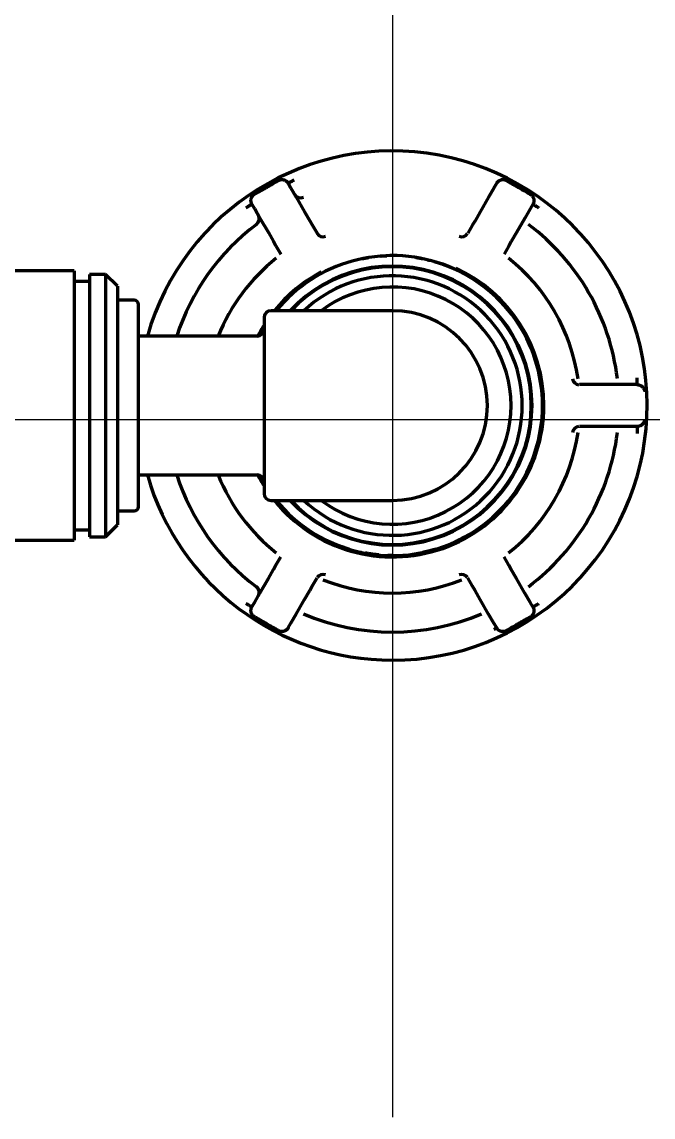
# Model space of a CAD drawing. Header units: inches. Extents: x -2898 to 7248, y 606 to 5598.
# Drawn here: x 2893.4 to 2938.6, y 2282.8 to 2361.3 of the extents above; entities that cross this region are included whole.
import ezdxf

# ---------------------------------------------------------------- set-up
doc = ezdxf.new("R2010")
doc.units = ezdxf.units.IN

# ---------------------------------------------------------------- blocks, each defined once
blk = doc.blocks.new('A$C773D0E90')
at = {"color": 4}
for p, q in [((0, 50), (0, -50)), ((-50, 0), (50, 0))]:
    blk.add_line(p, q, dxfattribs=at)

msp = doc.modelspace()

# ---------------------------------------------------------------- linework, layer by layer
at = {"linetype": 'Continuous', "lineweight": 70}
for p, q in [((2912.479, 2349.779), (2912.678, 2349.433)), ((2927.216, 2349.433), (2927.416, 2349.779)), ((2912.678, 2349.433), (2913.053, 2348.784)), ((2913.053, 2348.784), (2913.655, 2347.741)), ((2926.841, 2348.784), (2926.239, 2347.741)), ((2927.216, 2349.433), (2926.841, 2348.784)), ((2910.08, 2347.933), (2909.881, 2348.279)), ((2930.014, 2348.279), (2929.814, 2347.933)), ((2910.08, 2347.933), (2910.455, 2347.284)), ((2910.455, 2347.284), (2911.057, 2346.241)), ((2913.655, 2347.741), (2914.03, 2347.092)), ((2926.239, 2347.741), (2925.864, 2347.092)), ((2929.439, 2347.284), (2928.837, 2346.241)), ((2929.814, 2347.933), (2929.439, 2347.284)), ((2914.03, 2347.092), (2914.202, 2346.794)), ((2914.202, 2346.794), (2914.548, 2346.195)), ((2925.692, 2346.794), (2925.346, 2346.195)), ((2925.864, 2347.092), (2925.692, 2346.794)), ((2911.057, 2346.241), (2911.432, 2345.592)), ((2911.432, 2345.592), (2911.604, 2345.294)), ((2928.462, 2345.592), (2928.29, 2345.294)), ((2928.837, 2346.241), (2928.462, 2345.592)), ((2911.604, 2345.294), (2911.95, 2344.695)), ((2928.29, 2345.294), (2927.944, 2344.695)), ((2922.281, 2344.337), (2922.281, 2344.337)), ((2923.418, 2344.017), (2923.418, 2344.018)), ((2897.147, 2343.493), (2886.747, 2343.493)), ((2897.147, 2343.493), (2897.147, 2324.193)), ((2898.247, 2343.243), (2898.247, 2324.443)), ((2899.397, 2343.243), (2898.247, 2343.243)), ((2899.397, 2343.243), (2899.397, 2324.443)), ((2900.247, 2342.393), (2899.397, 2343.243)), ((2915.307, 2343.544), (2915.307, 2343.54)), ((2898.247, 2342.743), (2897.147, 2342.743)), ((2914.455, 2343.092), (2914.455, 2343.085)), ((2925.439, 2343.085), (2925.439, 2343.085)), ((2900.247, 2342.393), (2900.247, 2325.293)), ((2901.447, 2341.393), (2900.247, 2341.393)), ((2901.747, 2326.593), (2901.747, 2341.093)), ((2910.747, 2340.143), (2910.747, 2327.543)), ((2919.947, 2340.643), (2911.247, 2340.643)), ((2910.247, 2338.818), (2901.747, 2338.818)), ((2934.035, 2335.343), (2933.344, 2335.343)), ((2934.38, 2335.343), (2934.035, 2335.343)), ((2935.129, 2335.343), (2934.38, 2335.343)), ((2936.333, 2335.343), (2935.129, 2335.343)), ((2937.082, 2335.343), (2936.333, 2335.343)), ((2937.482, 2335.343), (2937.082, 2335.343)), ((2934.035, 2332.343), (2933.344, 2332.343)), ((2934.38, 2332.343), (2934.035, 2332.343)), ((2935.129, 2332.343), (2934.38, 2332.343)), ((2936.333, 2332.343), (2935.129, 2332.343)), ((2937.082, 2332.343), (2936.333, 2332.343)), ((2937.482, 2332.343), (2937.082, 2332.343)), ((2901.747, 2328.868), (2910.247, 2328.868)), ((2911.247, 2327.043), (2919.95, 2327.043)), ((2900.247, 2326.293), (2901.447, 2326.293)), ((2899.397, 2324.443), (2900.247, 2325.293)), ((2897.147, 2324.943), (2898.247, 2324.943)), ((2898.247, 2324.443), (2899.397, 2324.443)), ((2925.199, 2324.461), (2925.199, 2324.463)), ((2925.383, 2324.569), (2925.376, 2324.565)), ((2925.383, 2324.568), (2925.383, 2324.569)), ((2886.747, 2324.193), (2897.147, 2324.193)), ((2916.401, 2323.695), (2916.401, 2323.694)), ((2911.604, 2322.393), (2911.95, 2322.992)), ((2917.274, 2323.328), (2917.274, 2323.431)), ((2917.293, 2323.323), (2917.291, 2323.323)), ((2917.293, 2323.323), (2917.293, 2323.426)), ((2917.735, 2323.323), (2917.293, 2323.323)), ((2917.503, 2323.323), (2917.503, 2323.298)), ((2918.097, 2323.254), (2918.097, 2323.253)), ((2922.603, 2323.323), (2922.159, 2323.323)), ((2922.647, 2323.334), (2922.647, 2323.438)), ((2923.05, 2323.544), (2923.05, 2323.551)), ((2928.29, 2322.393), (2927.944, 2322.992)), ((2911.057, 2321.446), (2911.432, 2322.094)), ((2911.432, 2322.094), (2911.604, 2322.393)), ((2928.462, 2322.094), (2928.29, 2322.393)), ((2928.837, 2321.446), (2928.462, 2322.094)), ((2910.455, 2320.402), (2911.057, 2321.446)), ((2914.202, 2320.893), (2914.548, 2321.492)), ((2925.692, 2320.893), (2925.346, 2321.492)), ((2929.439, 2320.402), (2928.837, 2321.446)), ((2913.655, 2319.946), (2914.03, 2320.594)), ((2914.03, 2320.594), (2914.202, 2320.893)), ((2925.864, 2320.594), (2925.692, 2320.893)), ((2926.239, 2319.946), (2925.864, 2320.594)), ((2909.881, 2319.408), (2910.08, 2319.754)), ((2910.08, 2319.754), (2910.455, 2320.402)), ((2913.053, 2318.902), (2913.655, 2319.946)), ((2926.841, 2318.902), (2926.239, 2319.946)), ((2929.814, 2319.754), (2929.439, 2320.402)), ((2930.014, 2319.408), (2929.814, 2319.754)), ((2912.678, 2318.254), (2913.053, 2318.902)), ((2927.216, 2318.254), (2926.841, 2318.902)), ((2912.479, 2317.908), (2912.678, 2318.254)), ((2927.416, 2317.908), (2927.216, 2318.254))]:
    msp.add_line(p, q, dxfattribs=at)
for centre, radius, start, end in [((2919.947, 2333.843), 18.25, 270, 164.17687), ((2919.947, 2333.843), 16.231, 126.86544, 162.1507), ((2919.947, 2333.843), 16.231, 6.86544, 53.13456), ((2919.947, 2333.843), 13.439, 128.24965, 158.27193), ((2919.947, 2333.843), 10.75, 0, 140.76562), ((2919.947, 2343.863), 0.75, 76.25527, 103.74473), ((2919.947, 2333.843), 13.439, 8.24965, 51.75035), ((2919.947, 2333.843), 10.85, 118.01812, 141.19313), ((2919.947, 2333.843), 10, 222.84563, 137.15437), ((2919.947, 2333.843), 9.95, 0, 136.89), ((2919.947, 2333.843), 10.85, 0, 65.26125), ((2919.947, 2333.843), 9.3, 226.99125, 133.00875), ((2919.947, 2333.843), 8.5, 0, 126.87188), ((2901.447, 2341.093), 0.3, 0, 90), ((2912.841, 2340.95), 0.75, 113.2059, 156.7941), ((2927.053, 2340.95), 0.75, 23.2059, 66.7941), ((2911.247, 2340.143), 0.5, 90, 180), ((2919.947, 2333.843), 6.8, 270.00003, 90), ((2910.247, 2339.318), 0.5, 270, 0), ((2919.947, 2333.843), 10.85, 147.98812, 152.69063), ((2919.947, 2333.843), 10.75, 148.85438, 152.20687), ((2919.947, 2333.843), 10.85, 218.80687, 0), ((2919.947, 2333.843), 10.75, 219.23438, 0), ((2919.947, 2333.843), 9.95, 223.11, 0), ((2919.947, 2333.843), 8.5, 233.12813, 0), ((2929.967, 2333.843), 0.75, 346.25527, 13.74473), ((2919.947, 2333.843), 13.439, 308.24965, 351.75035), ((2919.947, 2333.843), 16.231, 306.86544, 353.13456), ((2919.947, 2333.843), 18.25, 195.8175, 270), ((2919.947, 2333.843), 16.231, 197.8493, 233.13456), ((2919.947, 2333.843), 13.439, 201.72807, 231.75035), ((2910.247, 2328.368), 0.5, 0, 90), ((2919.947, 2333.843), 10.85, 207.30937, 212.01188), ((2919.947, 2333.843), 10.75, 207.79313, 211.14562), ((2911.247, 2327.543), 0.5, 180, 270), ((2901.447, 2326.593), 0.3, 270, 0), ((2912.841, 2326.737), 0.75, 203.2059, 246.7941), ((2927.053, 2326.737), 0.75, 293.2059, 336.7941), ((2919.947, 2323.823), 0.75, 256.25527, 283.74473), ((2919.947, 2333.843), 13.439, 248.24965, 291.75035), ((2919.947, 2333.843), 16.231, 246.86544, 293.13456)]:
    msp.add_arc(centre, radius, start, end, dxfattribs=at)
for centre, major_axis, ratio, start_param, end_param in [((2913.374, 2349.229), (0.433, 0.25), 0.999382, 3.141593, 4.592638), ((2909.909, 2347.229), (-0.433, -0.25), 0.999382, 1.690548, 3.141593), ((2914.978, 2346.439), (-0.34, 0.366), 0.995433, 1.401244, 2.767324), ((2924.917, 2346.439), (-0.34, -0.366), 0.995433, 0.374268, 1.740349), ((2933.34, 2335.837), (-0.487, 0.112), 0.995433, 0.374268, 1.740349), ((2933.34, 2331.849), (0.487, 0.112), 0.995433, 1.401244, 2.767324), ((2914.978, 2321.248), (0.34, 0.366), 0.995433, 0.374268, 1.740349), ((2924.917, 2321.248), (0.34, -0.366), 0.995433, 1.401244, 2.767324), ((2909.909, 2320.458), (-0.433, 0.25), 0.999382, 3.141593, 4.592638)]:
    msp.add_ellipse(centre, major_axis=major_axis, ratio=ratio, start_param=start_param, end_param=end_param, dxfattribs=at)
for points, knots in [([(2910.052, 2348.983), (2910.124, 2349.024), (2910.196, 2349.065), (2910.341, 2349.148), (2910.413, 2349.19), (2910.558, 2349.273), (2910.63, 2349.314), (2910.774, 2349.397), (2910.919, 2349.481), (2911.063, 2349.564), (2911.207, 2349.648), (2911.279, 2349.689), (2911.424, 2349.773), (2911.496, 2349.815), (2911.64, 2349.899), (2911.712, 2349.941), (2911.784, 2349.983)], [0, 0, 0, 0, 0.125, 0.125, 0.25, 0.25, 0.375, 0.375, 0.5, 0.625, 0.625, 0.75, 0.75, 0.875, 0.875, 1, 1, 1, 1]), ([(2911.747, 2349.996), (2911.675, 2349.957), (2911.604, 2349.918), (2911.462, 2349.839), (2911.391, 2349.8), (2911.179, 2349.681), (2911.038, 2349.6), (2910.756, 2349.437), (2910.616, 2349.355), (2910.406, 2349.231), (2910.336, 2349.189), (2910.197, 2349.106), (2910.128, 2349.064), (2910.058, 2349.021)], [0, 0, 0, 0, 0.125, 0.125, 0.25, 0.25, 0.5, 0.5, 0.75, 0.75, 0.875, 0.875, 1, 1, 1, 1]), ([(2911.784, 2349.983), (2911.788, 2349.986), (2911.793, 2349.988), (2911.803, 2349.994), (2911.808, 2349.996), (2911.824, 2350.004), (2911.834, 2350.008), (2911.853, 2350.016), (2911.863, 2350.019), (2911.88, 2350.025), (2911.889, 2350.027), (2911.913, 2350.033), (2911.928, 2350.036), (2911.957, 2350.04), (2911.971, 2350.042), (2912.012, 2350.044), (2912.039, 2350.044), (2912.079, 2350.04), (2912.093, 2350.038), (2912.12, 2350.034), (2912.133, 2350.031), (2912.174, 2350.02), (2912.201, 2350.011), (2912.243, 2349.993), (2912.257, 2349.986), (2912.285, 2349.971), (2912.3, 2349.963), (2912.328, 2349.944), (2912.342, 2349.933), (2912.371, 2349.91), (2912.385, 2349.897), (2912.414, 2349.868), (2912.428, 2349.853), (2912.448, 2349.827), (2912.454, 2349.817), (2912.467, 2349.799), (2912.473, 2349.789), (2912.479, 2349.779)], [0, 0, 0, 0, 0.015625, 0.015625, 0.03125, 0.03125, 0.0625, 0.0625, 0.09375, 0.09375, 0.125, 0.125, 0.1875, 0.1875, 0.25, 0.25, 0.375, 0.375, 0.4375, 0.4375, 0.5, 0.5, 0.625, 0.625, 0.6875, 0.6875, 0.75, 0.75, 0.8125, 0.8125, 0.875, 0.875, 0.9375, 0.9375, 0.96875, 0.96875, 1, 1, 1, 1]), ([(2912.479, 2349.779), (2912.479, 2349.779), (2912.482, 2349.78), (2912.493, 2349.787), (2912.501, 2349.791), (2912.523, 2349.804), (2912.536, 2349.811), (2912.568, 2349.829), (2912.586, 2349.84), (2912.626, 2349.862), (2912.648, 2349.875), (2912.695, 2349.902), (2912.721, 2349.917), (2912.773, 2349.947), (2912.8, 2349.962), (2912.856, 2349.994), (2912.884, 2350.011), (2912.912, 2350.027)], [0, 0, 0, 0, 0.120134, 0.120134, 0.245829, 0.245829, 0.371524, 0.371524, 0.497219, 0.497219, 0.622914, 0.622914, 0.74861, 0.74861, 0.874305, 0.874305, 1, 1, 1, 1]), ([(2927.415, 2349.777), (2927.42, 2349.787), (2927.426, 2349.797), (2927.439, 2349.816), (2927.445, 2349.825), (2927.466, 2349.851), (2927.479, 2349.867), (2927.507, 2349.896), (2927.522, 2349.909), (2927.544, 2349.927), (2927.551, 2349.932), (2927.565, 2349.943), (2927.572, 2349.948), (2927.608, 2349.972), (2927.636, 2349.987), (2927.678, 2350.005), (2927.692, 2350.01), (2927.72, 2350.02), (2927.733, 2350.024), (2927.774, 2350.034), (2927.801, 2350.039), (2927.841, 2350.043), (2927.854, 2350.043), (2927.882, 2350.044), (2927.895, 2350.044), (2927.923, 2350.042), (2927.937, 2350.04), (2927.966, 2350.036), (2927.981, 2350.033), (2928.005, 2350.027), (2928.014, 2350.025), (2928.027, 2350.021), (2928.031, 2350.019), (2928.04, 2350.016), (2928.045, 2350.014), (2928.055, 2350.01), (2928.06, 2350.008), (2928.07, 2350.004), (2928.075, 2350.002), (2928.086, 2349.997), (2928.091, 2349.994), (2928.101, 2349.988), (2928.106, 2349.986), (2928.111, 2349.983)], [0, 0, 0, 0, 0.03125, 0.03125, 0.0625, 0.0625, 0.125, 0.125, 0.1875, 0.1875, 0.21875, 0.21875, 0.25, 0.25, 0.375, 0.375, 0.4375, 0.4375, 0.5, 0.5, 0.625, 0.625, 0.6875, 0.6875, 0.75, 0.75, 0.8125, 0.8125, 0.875, 0.875, 0.90625, 0.90625, 0.921875, 0.921875, 0.9375, 0.9375, 0.953125, 0.953125, 0.96875, 0.96875, 0.984375, 0.984375, 1, 1, 1, 1]), ([(2928.111, 2349.983), (2928.182, 2349.941), (2928.254, 2349.899), (2928.398, 2349.815), (2928.47, 2349.773), (2928.615, 2349.689), (2928.687, 2349.648), (2928.831, 2349.564), (2928.975, 2349.481), (2929.12, 2349.397), (2929.264, 2349.314), (2929.336, 2349.273), (2929.481, 2349.19), (2929.553, 2349.148), (2929.698, 2349.065), (2929.77, 2349.024), (2929.843, 2348.983)], [0, 0, 0, 0, 0.125, 0.125, 0.25, 0.25, 0.375, 0.375, 0.5, 0.625, 0.625, 0.75, 0.75, 0.875, 0.875, 1, 1, 1, 1]), ([(2929.836, 2349.021), (2929.766, 2349.064), (2929.697, 2349.106), (2929.558, 2349.189), (2929.488, 2349.231), (2929.279, 2349.355), (2929.138, 2349.437), (2928.856, 2349.6), (2928.715, 2349.681), (2928.503, 2349.8), (2928.432, 2349.839), (2928.29, 2349.918), (2928.219, 2349.957), (2928.147, 2349.996)], [0, 0, 0, 0, 0.125, 0.125, 0.25, 0.25, 0.5, 0.5, 0.75, 0.75, 0.875, 0.875, 1, 1, 1, 1]), ([(2909.88, 2348.279), (2909.875, 2348.289), (2909.869, 2348.299), (2909.859, 2348.319), (2909.855, 2348.329), (2909.842, 2348.36), (2909.836, 2348.38), (2909.828, 2348.409), (2909.825, 2348.418), (2909.821, 2348.437), (2909.819, 2348.446), (2909.816, 2348.465), (2909.815, 2348.474), (2909.813, 2348.492), (2909.813, 2348.5), (2909.81, 2348.543), (2909.811, 2348.575), (2909.816, 2348.62), (2909.819, 2348.635), (2909.824, 2348.663), (2909.828, 2348.677), (2909.839, 2348.717), (2909.848, 2348.743), (2909.865, 2348.78), (2909.871, 2348.792), (2909.884, 2348.815), (2909.891, 2348.827), (2909.907, 2348.85), (2909.915, 2348.862), (2909.933, 2348.884), (2909.943, 2348.896), (2909.96, 2348.914), (2909.967, 2348.92), (2909.98, 2348.932), (2909.988, 2348.939), (2910, 2348.949), (2910.004, 2348.952), (2910.013, 2348.959), (2910.018, 2348.962), (2910.027, 2348.968), (2910.032, 2348.971), (2910.042, 2348.977), (2910.047, 2348.98), (2910.052, 2348.983)], [0, 0, 0, 0, 0.03125, 0.03125, 0.0625, 0.0625, 0.125, 0.125, 0.15625, 0.15625, 0.1875, 0.1875, 0.21875, 0.21875, 0.25, 0.25, 0.375, 0.375, 0.4375, 0.4375, 0.5, 0.5, 0.625, 0.625, 0.6875, 0.6875, 0.75, 0.75, 0.8125, 0.8125, 0.875, 0.875, 0.90625, 0.90625, 0.9375, 0.9375, 0.953125, 0.953125, 0.96875, 0.96875, 0.984375, 0.984375, 1, 1, 1, 1]), ([(2929.843, 2348.983), (2929.847, 2348.98), (2929.852, 2348.977), (2929.862, 2348.971), (2929.867, 2348.968), (2929.876, 2348.962), (2929.881, 2348.958), (2929.89, 2348.952), (2929.894, 2348.949), (2929.906, 2348.939), (2929.914, 2348.932), (2929.928, 2348.92), (2929.934, 2348.914), (2929.951, 2348.896), (2929.961, 2348.884), (2929.979, 2348.861), (2929.988, 2348.85), (2930.01, 2348.815), (2930.023, 2348.792), (2930.046, 2348.743), (2930.055, 2348.717), (2930.067, 2348.676), (2930.07, 2348.662), (2930.076, 2348.634), (2930.078, 2348.619), (2930.081, 2348.589), (2930.082, 2348.574), (2930.083, 2348.542), (2930.083, 2348.525), (2930.081, 2348.491), (2930.079, 2348.473), (2930.074, 2348.445), (2930.073, 2348.436), (2930.069, 2348.417), (2930.066, 2348.408), (2930.058, 2348.378), (2930.051, 2348.358), (2930.039, 2348.328), (2930.034, 2348.318), (2930.024, 2348.297), (2930.018, 2348.287), (2930.013, 2348.277)], [0, 0, 0, 0, 0.015625, 0.015625, 0.03125, 0.03125, 0.046875, 0.046875, 0.0625, 0.0625, 0.09375, 0.09375, 0.125, 0.125, 0.1875, 0.1875, 0.25, 0.25, 0.375, 0.375, 0.5, 0.5, 0.5625, 0.5625, 0.625, 0.625, 0.6875, 0.6875, 0.75, 0.75, 0.8125, 0.8125, 0.84375, 0.84375, 0.875, 0.875, 0.9375, 0.9375, 0.96875, 0.96875, 1, 1, 1, 1]), ([(2909.882, 2348.276), (2909.882, 2348.275), (2909.879, 2348.274), (2909.869, 2348.268), (2909.86, 2348.263), (2909.839, 2348.25), (2909.825, 2348.243), (2909.794, 2348.225), (2909.776, 2348.214), (2909.736, 2348.191), (2909.714, 2348.178), (2909.666, 2348.151), (2909.641, 2348.137), (2909.589, 2348.106), (2909.562, 2348.091), (2909.506, 2348.059), (2909.478, 2348.042), (2909.45, 2348.026)], [0, 0, 0, 0, 0.116408, 0.116408, 0.242635, 0.242635, 0.368863, 0.368863, 0.49509, 0.49509, 0.621318, 0.621318, 0.747545, 0.747545, 0.873773, 0.873773, 1, 1, 1, 1]), ([(2930.014, 2348.279), (2930.014, 2348.279), (2930.017, 2348.277), (2930.027, 2348.271), (2930.035, 2348.266), (2930.057, 2348.253), (2930.07, 2348.245), (2930.102, 2348.227), (2930.12, 2348.216), (2930.16, 2348.193), (2930.182, 2348.18), (2930.229, 2348.153), (2930.254, 2348.138), (2930.306, 2348.108), (2930.333, 2348.092), (2930.389, 2348.06), (2930.417, 2348.044), (2930.446, 2348.028)], [0, 0, 0, 0, 0.120645, 0.120645, 0.246267, 0.246267, 0.371889, 0.371889, 0.497512, 0.497512, 0.623134, 0.623134, 0.748756, 0.748756, 0.874378, 0.874378, 1, 1, 1, 1]), ([(2917.774, 2344.371), (2917.775, 2344.371), (2917.776, 2344.372), (2917.78, 2344.373), (2917.782, 2344.373), (2917.787, 2344.374), (2917.789, 2344.375), (2917.798, 2344.376), (2917.806, 2344.378), (2917.818, 2344.38), (2917.823, 2344.381), (2917.833, 2344.383), (2917.838, 2344.384), (2917.854, 2344.388), (2917.866, 2344.39), (2917.892, 2344.395), (2917.905, 2344.398), (2917.926, 2344.402), (2917.934, 2344.403), (2917.948, 2344.406), (2917.956, 2344.407), (2917.978, 2344.411), (2917.993, 2344.414), (2918.024, 2344.42), (2918.039, 2344.423), (2918.069, 2344.428), (2918.084, 2344.431), (2918.105, 2344.434), (2918.112, 2344.435), (2918.125, 2344.438), (2918.132, 2344.439), (2918.151, 2344.442), (2918.163, 2344.444), (2918.185, 2344.448), (2918.195, 2344.45), (2918.208, 2344.452), (2918.212, 2344.452), (2918.219, 2344.453), (2918.222, 2344.454), (2918.231, 2344.456), (2918.236, 2344.456), (2918.242, 2344.457), (2918.244, 2344.457), (2918.244, 2344.457)], [0, 0, 0, 0, 0.056817, 0.056817, 0.088414, 0.088414, 0.120011, 0.120011, 0.183205, 0.183205, 0.214802, 0.214802, 0.246399, 0.246399, 0.309593, 0.309593, 0.372787, 0.372787, 0.404384, 0.404384, 0.435981, 0.435981, 0.499176, 0.499176, 0.56237, 0.56237, 0.625564, 0.625564, 0.657161, 0.657161, 0.688758, 0.688758, 0.751952, 0.751952, 0.815146, 0.815146, 0.846743, 0.846743, 0.87834, 0.87834, 0.941534, 0.941534, 1, 1, 1, 1]), ([(2919.11, 2344.561), (2919.127, 2344.562), (2919.146, 2344.563), (2919.173, 2344.565), (2919.179, 2344.566), (2919.19, 2344.567), (2919.196, 2344.567), (2919.213, 2344.568), (2919.225, 2344.569), (2919.249, 2344.571), (2919.262, 2344.571), (2919.286, 2344.573), (2919.299, 2344.574), (2919.317, 2344.575), (2919.323, 2344.575), (2919.336, 2344.576), (2919.342, 2344.576), (2919.36, 2344.577), (2919.384, 2344.579), (2919.406, 2344.58), (2919.428, 2344.581), (2919.438, 2344.581), (2919.458, 2344.582), (2919.467, 2344.583), (2919.48, 2344.583), (2919.484, 2344.583), (2919.492, 2344.584), (2919.503, 2344.584), (2919.512, 2344.584), (2919.523, 2344.585), (2919.527, 2344.585), (2919.538, 2344.586), (2919.542, 2344.586), (2919.542, 2344.586)], [0, 0, 0, 0, 0.125583, 0.125583, 0.156978, 0.156978, 0.188374, 0.188374, 0.251165, 0.251165, 0.313956, 0.313956, 0.376748, 0.376748, 0.408143, 0.408143, 0.439539, 0.439539, 0.50233, 0.565122, 0.565122, 0.627913, 0.627913, 0.690704, 0.690704, 0.7221, 0.7221, 0.753495, 0.816287, 0.816287, 0.879078, 0.879078, 1, 1, 1, 1]), ([(2921.623, 2344.462), (2921.624, 2344.462), (2921.626, 2344.461), (2921.631, 2344.461), (2921.633, 2344.46), (2921.639, 2344.459), (2921.645, 2344.458), (2921.654, 2344.457), (2921.663, 2344.455), (2921.668, 2344.455), (2921.684, 2344.452), (2921.696, 2344.45), (2921.717, 2344.447), (2921.724, 2344.445), (2921.739, 2344.443), (2921.747, 2344.441), (2921.771, 2344.437), (2921.788, 2344.434), (2921.815, 2344.43), (2921.824, 2344.428), (2921.843, 2344.425), (2921.862, 2344.421), (2921.881, 2344.418), (2921.9, 2344.414), (2921.91, 2344.413), (2921.939, 2344.407), (2921.958, 2344.404), (2921.986, 2344.398), (2921.995, 2344.396), (2922.014, 2344.393), (2922.023, 2344.391), (2922.05, 2344.386), (2922.067, 2344.382), (2922.099, 2344.376), (2922.115, 2344.373), (2922.129, 2344.37)], [0, 0, 0, 0, 0.071325, 0.071325, 0.113537, 0.113537, 0.15575, 0.197962, 0.197962, 0.240175, 0.240175, 0.3246, 0.3246, 0.366812, 0.366812, 0.409025, 0.409025, 0.49345, 0.49345, 0.535662, 0.535662, 0.577875, 0.620087, 0.620087, 0.6623, 0.6623, 0.746725, 0.746725, 0.788937, 0.788937, 0.83115, 0.83115, 0.915575, 0.915575, 1, 1, 1, 1]), ([(2922.447, 2344.298), (2922.452, 2344.297), (2922.458, 2344.296), (2922.469, 2344.293), (2922.475, 2344.292), (2922.488, 2344.289), (2922.494, 2344.287), (2922.507, 2344.284), (2922.514, 2344.282), (2922.528, 2344.279), (2922.534, 2344.277), (2922.548, 2344.274), (2922.554, 2344.272), (2922.567, 2344.269), (2922.573, 2344.268), (2922.584, 2344.265), (2922.589, 2344.263), (2922.594, 2344.262)], [0, 0, 0, 0, 0.125, 0.125, 0.25, 0.25, 0.375, 0.375, 0.5, 0.5, 0.625, 0.625, 0.75, 0.75, 0.875, 0.875, 1, 1, 1, 1]), ([(2922.913, 2344.176), (2922.927, 2344.172), (2922.942, 2344.168), (2922.966, 2344.161), (2922.975, 2344.158), (2922.992, 2344.153), (2923.001, 2344.15), (2923.027, 2344.143), (2923.046, 2344.137), (2923.083, 2344.126), (2923.102, 2344.12), (2923.14, 2344.108), (2923.159, 2344.102), (2923.187, 2344.093), (2923.197, 2344.09), (2923.215, 2344.085), (2923.224, 2344.082), (2923.25, 2344.073), (2923.267, 2344.068), (2923.292, 2344.06), (2923.299, 2344.057), (2923.314, 2344.052), (2923.322, 2344.05), (2923.342, 2344.043), (2923.355, 2344.039), (2923.377, 2344.031), (2923.387, 2344.028), (2923.398, 2344.024), (2923.402, 2344.023), (2923.408, 2344.021), (2923.41, 2344.02), (2923.416, 2344.018), (2923.418, 2344.017), (2923.418, 2344.017), (2923.418, 2344.017), (2923.418, 2344.017)], [0, 0, 0, 0, 0.082272, 0.082272, 0.123408, 0.123408, 0.164544, 0.164544, 0.246817, 0.246817, 0.329089, 0.329089, 0.411361, 0.411361, 0.452497, 0.452497, 0.493633, 0.493633, 0.575906, 0.575906, 0.617042, 0.617042, 0.658178, 0.658178, 0.74045, 0.74045, 0.822722, 0.822722, 0.863858, 0.863858, 0.904995, 0.904995, 0.987267, 0.987267, 1, 1, 1, 1]), ([(2923.495, 2343.991), (2923.495, 2343.991), (2923.497, 2343.99), (2923.504, 2343.988), (2923.507, 2343.987), (2923.513, 2343.985), (2923.517, 2343.983), (2923.529, 2343.979), (2923.54, 2343.975), (2923.558, 2343.969), (2923.564, 2343.966), (2923.578, 2343.962), (2923.592, 2343.956), (2923.608, 2343.951), (2923.624, 2343.945), (2923.632, 2343.942), (2923.658, 2343.932), (2923.677, 2343.926), (2923.714, 2343.912), (2923.734, 2343.904), (2923.774, 2343.889), (2923.793, 2343.882), (2923.824, 2343.87), (2923.834, 2343.866), (2923.854, 2343.858), (2923.864, 2343.854), (2923.893, 2343.843), (2923.912, 2343.835), (2923.94, 2343.824), (2923.95, 2343.82), (2923.968, 2343.813), (2923.976, 2343.81), (2924.002, 2343.799), (2924.018, 2343.793), (2924.04, 2343.784), (2924.047, 2343.781), (2924.061, 2343.775), (2924.073, 2343.77), (2924.084, 2343.765), (2924.095, 2343.761), (2924.099, 2343.759), (2924.112, 2343.754), (2924.118, 2343.751), (2924.125, 2343.748), (2924.126, 2343.748), (2924.129, 2343.747), (2924.129, 2343.746), (2924.129, 2343.746), (2924.129, 2343.746), (2924.129, 2343.746)], [0, 0, 0, 0, 0.062484, 0.062484, 0.093727, 0.093727, 0.124969, 0.124969, 0.187453, 0.187453, 0.218695, 0.218695, 0.249938, 0.28118, 0.28118, 0.312422, 0.312422, 0.374906, 0.374906, 0.437391, 0.437391, 0.499875, 0.499875, 0.531117, 0.531117, 0.562359, 0.562359, 0.624844, 0.624844, 0.656086, 0.656086, 0.687328, 0.687328, 0.749813, 0.749813, 0.781055, 0.781055, 0.812297, 0.843539, 0.843539, 0.874781, 0.874781, 0.937266, 0.937266, 0.968508, 0.968508, 0.99975, 0.99975, 1, 1, 1, 1]), ([(2937.478, 2335.343), (2937.478, 2335.344), (2937.478, 2335.347), (2937.478, 2335.359), (2937.478, 2335.369), (2937.478, 2335.394), (2937.478, 2335.409), (2937.478, 2335.446), (2937.478, 2335.467), (2937.478, 2335.513), (2937.478, 2335.538), (2937.478, 2335.593), (2937.478, 2335.622), (2937.478, 2335.682), (2937.478, 2335.713), (2937.478, 2335.778), (2937.478, 2335.81), (2937.478, 2335.843)], [0, 0, 0, 0, 0.116421, 0.116421, 0.242646, 0.242646, 0.368872, 0.368872, 0.495098, 0.495098, 0.621323, 0.621323, 0.747549, 0.747549, 0.873774, 0.873774, 1, 1, 1, 1]), ([(2937.48, 2335.343), (2937.492, 2335.343), (2937.503, 2335.343), (2937.526, 2335.342), (2937.548, 2335.339), (2937.569, 2335.336), (2937.59, 2335.332), (2937.6, 2335.33), (2937.62, 2335.325), (2937.629, 2335.322), (2937.648, 2335.316), (2937.657, 2335.313), (2937.683, 2335.303), (2937.699, 2335.296), (2937.722, 2335.284), (2937.73, 2335.28), (2937.744, 2335.272), (2937.751, 2335.268), (2937.772, 2335.256), (2937.785, 2335.247), (2937.821, 2335.22), (2937.843, 2335.201), (2937.872, 2335.171), (2937.881, 2335.16), (2937.899, 2335.139), (2937.907, 2335.128), (2937.931, 2335.095), (2937.945, 2335.073), (2937.963, 2335.035), (2937.969, 2335.023), (2937.977, 2335.002), (2937.98, 2334.995), (2937.985, 2334.98), (2937.987, 2334.973), (2937.992, 2334.957), (2937.994, 2334.948), (2937.998, 2334.93), (2938, 2334.921), (2938.002, 2334.905), (2938.003, 2334.9), (2938.004, 2334.889), (2938.005, 2334.883), (2938.005, 2334.871), (2938.006, 2334.866), (2938.006, 2334.854), (2938.006, 2334.849), (2938.006, 2334.843)], [0, 0, 0, 0, 0.03125, 0.03125, 0.0625, 0.09375, 0.09375, 0.125, 0.125, 0.15625, 0.15625, 0.1875, 0.1875, 0.25, 0.25, 0.28125, 0.28125, 0.3125, 0.3125, 0.375, 0.375, 0.5, 0.5, 0.5625, 0.5625, 0.625, 0.625, 0.75, 0.75, 0.8125, 0.8125, 0.84375, 0.84375, 0.875, 0.875, 0.90625, 0.90625, 0.9375, 0.9375, 0.953125, 0.953125, 0.96875, 0.96875, 0.984375, 0.984375, 1, 1, 1, 1]), ([(2938.006, 2332.843), (2938.006, 2332.838), (2938.006, 2332.832), (2938.006, 2332.821), (2938.005, 2332.815), (2938.005, 2332.804), (2938.004, 2332.798), (2938.003, 2332.787), (2938.002, 2332.781), (2938.001, 2332.771), (2938, 2332.766), (2937.998, 2332.756), (2937.997, 2332.752), (2937.994, 2332.738), (2937.992, 2332.73), (2937.985, 2332.706), (2937.98, 2332.692), (2937.969, 2332.664), (2937.963, 2332.651), (2937.951, 2332.627), (2937.944, 2332.615), (2937.93, 2332.591), (2937.923, 2332.58), (2937.9, 2332.547), (2937.882, 2332.526), (2937.853, 2332.496), (2937.843, 2332.486), (2937.821, 2332.467), (2937.809, 2332.458), (2937.772, 2332.431), (2937.745, 2332.414), (2937.707, 2332.395), (2937.699, 2332.391), (2937.683, 2332.384), (2937.674, 2332.38), (2937.648, 2332.37), (2937.63, 2332.365), (2937.6, 2332.357), (2937.59, 2332.355), (2937.569, 2332.351), (2937.558, 2332.349), (2937.526, 2332.345), (2937.503, 2332.343), (2937.48, 2332.343)], [0, 0, 0, 0, 0.015625, 0.015625, 0.03125, 0.03125, 0.046875, 0.046875, 0.0625, 0.0625, 0.078125, 0.078125, 0.09375, 0.09375, 0.125, 0.125, 0.1875, 0.1875, 0.25, 0.25, 0.3125, 0.3125, 0.375, 0.375, 0.5, 0.5, 0.5625, 0.5625, 0.625, 0.625, 0.75, 0.75, 0.78125, 0.78125, 0.8125, 0.8125, 0.875, 0.875, 0.90625, 0.90625, 0.9375, 0.9375, 1, 1, 1, 1]), ([(2937.482, 2332.343), (2937.482, 2332.343), (2937.482, 2332.34), (2937.482, 2332.327), (2937.482, 2332.318), (2937.481, 2332.293), (2937.481, 2332.277), (2937.481, 2332.241), (2937.481, 2332.22), (2937.481, 2332.174), (2937.481, 2332.148), (2937.481, 2332.094), (2937.481, 2332.065), (2937.481, 2332.005), (2937.48, 2331.973), (2937.48, 2331.909), (2937.48, 2331.876), (2937.481, 2331.844)], [0, 0, 0, 0, 0.121268, 0.121268, 0.246801, 0.246801, 0.372335, 0.372335, 0.497868, 0.497868, 0.623401, 0.623401, 0.748934, 0.748934, 0.874467, 0.874467, 1, 1, 1, 1]), ([(2925.171, 2324.448), (2925.153, 2324.438), (2925.134, 2324.427), (2925.102, 2324.41), (2925.091, 2324.404), (2925.068, 2324.392), (2925.057, 2324.385), (2925.021, 2324.366), (2924.996, 2324.352), (2924.957, 2324.332), (2924.944, 2324.325), (2924.917, 2324.311), (2924.904, 2324.304), (2924.891, 2324.298)], [0, 0, 0, 0, 0.25, 0.25, 0.375, 0.375, 0.5, 0.5, 0.75, 0.75, 0.875, 0.875, 1, 1, 1, 1]), ([(2916.822, 2323.558), (2916.801, 2323.564), (2916.779, 2323.571), (2916.748, 2323.58), (2916.738, 2323.583), (2916.717, 2323.59), (2916.707, 2323.593), (2916.677, 2323.603), (2916.658, 2323.609), (2916.631, 2323.618), (2916.622, 2323.621), (2916.604, 2323.626), (2916.596, 2323.629), (2916.555, 2323.642), (2916.527, 2323.652), (2916.489, 2323.665), (2916.478, 2323.669), (2916.456, 2323.676), (2916.425, 2323.687), (2916.401, 2323.695), (2916.38, 2323.702), (2916.374, 2323.704), (2916.363, 2323.708), (2916.358, 2323.71), (2916.338, 2323.717), (2916.331, 2323.72), (2916.331, 2323.72)], [0, 0, 0, 0, 0.062808, 0.062808, 0.094211, 0.094211, 0.125615, 0.125615, 0.188423, 0.188423, 0.219827, 0.219827, 0.25123, 0.25123, 0.376845, 0.376845, 0.439653, 0.439653, 0.502461, 0.628076, 0.628076, 0.690883, 0.690883, 0.753691, 0.753691, 1, 1, 1, 1]), ([(2924.561, 2324.134), (2924.53, 2324.119), (2924.503, 2324.106), (2924.458, 2324.085), (2924.439, 2324.077), (2924.418, 2324.067), (2924.411, 2324.064), (2924.402, 2324.06), (2924.398, 2324.058), (2924.39, 2324.054), (2924.39, 2324.054), (2924.394, 2324.056)], [0, 0, 0, 0, 0.25, 0.25, 0.5, 0.5, 0.625, 0.625, 0.75, 0.75, 1, 1, 1, 1]), ([(2924.891, 2324.298), (2924.859, 2324.281), (2924.827, 2324.265), (2924.781, 2324.241), (2924.765, 2324.233), (2924.735, 2324.218), (2924.72, 2324.211), (2924.677, 2324.19), (2924.651, 2324.177), (2924.62, 2324.162), (2924.614, 2324.159), (2924.603, 2324.154), (2924.586, 2324.146), (2924.571, 2324.139), (2924.562, 2324.134)], [0, 0, 0, 0, 0.25, 0.25, 0.375, 0.375, 0.5, 0.5, 0.75, 0.75, 0.8125, 0.8125, 0.875, 1, 1, 1, 1]), ([(2918.518, 2323.189), (2918.496, 2323.192), (2918.475, 2323.195), (2918.443, 2323.199), (2918.432, 2323.201), (2918.411, 2323.204), (2918.401, 2323.205), (2918.37, 2323.21), (2918.351, 2323.212), (2918.323, 2323.217), (2918.314, 2323.218), (2918.297, 2323.221), (2918.288, 2323.222), (2918.248, 2323.228), (2918.22, 2323.233), (2918.189, 2323.238), (2918.183, 2323.239), (2918.171, 2323.241), (2918.165, 2323.242), (2918.149, 2323.245), (2918.119, 2323.25), (2918.095, 2323.254), (2918.075, 2323.257), (2918.069, 2323.259), (2918.059, 2323.26), (2918.054, 2323.261), (2918.034, 2323.265), (2918.027, 2323.266), (2918.027, 2323.266)], [0, 0, 0, 0, 0.062828, 0.062828, 0.094243, 0.094243, 0.125657, 0.125657, 0.188485, 0.188485, 0.2199, 0.2199, 0.251314, 0.251314, 0.376971, 0.376971, 0.408385, 0.408385, 0.439799, 0.439799, 0.502628, 0.628285, 0.628285, 0.691113, 0.691113, 0.753942, 0.753942, 1, 1, 1, 1]), ([(2918.98, 2323.137), (2918.976, 2323.137), (2918.966, 2323.138), (2918.941, 2323.14), (2918.931, 2323.141), (2918.913, 2323.143), (2918.906, 2323.144), (2918.891, 2323.145), (2918.883, 2323.146), (2918.866, 2323.148), (2918.857, 2323.149), (2918.837, 2323.151), (2918.826, 2323.152), (2918.803, 2323.154), (2918.791, 2323.156), (2918.772, 2323.158), (2918.765, 2323.159), (2918.751, 2323.16), (2918.743, 2323.161), (2918.721, 2323.163), (2918.705, 2323.165), (2918.68, 2323.168), (2918.671, 2323.169), (2918.653, 2323.171), (2918.626, 2323.175), (2918.598, 2323.178), (2918.568, 2323.182), (2918.558, 2323.183), (2918.538, 2323.186), (2918.528, 2323.187), (2918.518, 2323.189)], [0, 0, 0, 0, 0.25, 0.25, 0.375, 0.375, 0.4375, 0.4375, 0.5, 0.5, 0.5625, 0.5625, 0.625, 0.625, 0.6875, 0.6875, 0.71875, 0.71875, 0.75, 0.75, 0.8125, 0.8125, 0.84375, 0.84375, 0.875, 0.9375, 0.9375, 0.96875, 0.96875, 1, 1, 1, 1]), ([(2919.975, 2323.093), (2919.902, 2323.093), (2919.836, 2323.094), (2919.717, 2323.096), (2919.663, 2323.097), (2919.616, 2323.098)], [0, 0, 0, 0, 0.5, 0.5, 1, 1, 1, 1]), ([(2922.575, 2323.419), (2922.543, 2323.411), (2922.512, 2323.404), (2922.475, 2323.395), (2922.467, 2323.393), (2922.453, 2323.389), (2922.432, 2323.384), (2922.412, 2323.38), (2922.393, 2323.375), (2922.386, 2323.374), (2922.374, 2323.371), (2922.357, 2323.367), (2922.341, 2323.363), (2922.322, 2323.359), (2922.312, 2323.357), (2922.295, 2323.353), (2922.286, 2323.351), (2922.263, 2323.346), (2922.25, 2323.343), (2922.225, 2323.337), (2922.214, 2323.335), (2922.199, 2323.332), (2922.195, 2323.331), (2922.186, 2323.329), (2922.182, 2323.328), (2922.17, 2323.326), (2922.164, 2323.324), (2922.145, 2323.32), (2922.136, 2323.319), (2922.122, 2323.315), (2922.116, 2323.314), (2922.108, 2323.313), (2922.105, 2323.312), (2922.102, 2323.312), (2922.101, 2323.311), (2922.101, 2323.311)], [0, 0, 0, 0, 0.063502, 0.063502, 0.079378, 0.079378, 0.095253, 0.127004, 0.127004, 0.14288, 0.14288, 0.158755, 0.190506, 0.190506, 0.222257, 0.222257, 0.254008, 0.254008, 0.31751, 0.31751, 0.381012, 0.381012, 0.412763, 0.412763, 0.444514, 0.444514, 0.508016, 0.508016, 0.63502, 0.63502, 0.762024, 0.762024, 0.889028, 0.889028, 1, 1, 1, 1]), ([(2922.906, 2323.509), (2922.895, 2323.505), (2922.878, 2323.501), (2922.851, 2323.493), (2922.846, 2323.491), (2922.834, 2323.488), (2922.828, 2323.486), (2922.808, 2323.481), (2922.795, 2323.477), (2922.765, 2323.469), (2922.75, 2323.465), (2922.718, 2323.456), (2922.701, 2323.452), (2922.675, 2323.445), (2922.666, 2323.443), (2922.649, 2323.438), (2922.64, 2323.436), (2922.612, 2323.429), (2922.594, 2323.424), (2922.575, 2323.419)], [0, 0, 0, 0, 0.25, 0.25, 0.3125, 0.3125, 0.375, 0.375, 0.5, 0.5, 0.625, 0.625, 0.75, 0.75, 0.8125, 0.8125, 0.875, 0.875, 1, 1, 1, 1]), ([(2923.046, 2323.55), (2923.051, 2323.551), (2923.051, 2323.551), (2923.045, 2323.549), (2923.038, 2323.547), (2923.004, 2323.537), (2922.966, 2323.526), (2922.912, 2323.51)], [0, 0, 0, 0, 0.25, 0.25, 0.5, 0.5, 1, 1, 1, 1]), ([(2909.88, 2319.407), (2909.88, 2319.408), (2909.878, 2319.409), (2909.867, 2319.416), (2909.859, 2319.421), (2909.837, 2319.433), (2909.824, 2319.441), (2909.792, 2319.46), (2909.774, 2319.47), (2909.734, 2319.493), (2909.712, 2319.506), (2909.665, 2319.534), (2909.64, 2319.548), (2909.588, 2319.578), (2909.561, 2319.594), (2909.505, 2319.626), (2909.477, 2319.643), (2909.449, 2319.659)], [0, 0, 0, 0, 0.120645, 0.120645, 0.246267, 0.246267, 0.371889, 0.371889, 0.497512, 0.497512, 0.623134, 0.623134, 0.748756, 0.748756, 0.874378, 0.874378, 1, 1, 1, 1]), ([(2910.052, 2318.704), (2910.047, 2318.706), (2910.042, 2318.709), (2910.032, 2318.715), (2910.027, 2318.718), (2910.018, 2318.725), (2910.013, 2318.728), (2910.004, 2318.735), (2910, 2318.738), (2909.988, 2318.748), (2909.98, 2318.754), (2909.967, 2318.767), (2909.96, 2318.773), (2909.943, 2318.791), (2909.933, 2318.802), (2909.915, 2318.825), (2909.907, 2318.837), (2909.884, 2318.871), (2909.871, 2318.895), (2909.848, 2318.944), (2909.839, 2318.97), (2909.828, 2319.01), (2909.824, 2319.024), (2909.819, 2319.053), (2909.816, 2319.067), (2909.813, 2319.097), (2909.812, 2319.113), (2909.811, 2319.145), (2909.811, 2319.161), (2909.813, 2319.196), (2909.815, 2319.214), (2909.82, 2319.241), (2909.821, 2319.25), (2909.826, 2319.269), (2909.828, 2319.279), (2909.836, 2319.308), (2909.843, 2319.328), (2909.856, 2319.359), (2909.86, 2319.369), (2909.87, 2319.389), (2909.876, 2319.399), (2909.881, 2319.409)], [0, 0, 0, 0, 0.015625, 0.015625, 0.03125, 0.03125, 0.046875, 0.046875, 0.0625, 0.0625, 0.09375, 0.09375, 0.125, 0.125, 0.1875, 0.1875, 0.25, 0.25, 0.375, 0.375, 0.5, 0.5, 0.5625, 0.5625, 0.625, 0.625, 0.6875, 0.6875, 0.75, 0.75, 0.8125, 0.8125, 0.84375, 0.84375, 0.875, 0.875, 0.9375, 0.9375, 0.96875, 0.96875, 1, 1, 1, 1]), ([(2930.013, 2319.409), (2930.018, 2319.399), (2930.024, 2319.389), (2930.034, 2319.369), (2930.038, 2319.359), (2930.051, 2319.328), (2930.058, 2319.308), (2930.066, 2319.279), (2930.068, 2319.27), (2930.073, 2319.251), (2930.074, 2319.241), (2930.077, 2319.223), (2930.079, 2319.214), (2930.081, 2319.196), (2930.081, 2319.187), (2930.084, 2319.145), (2930.083, 2319.113), (2930.078, 2319.067), (2930.076, 2319.053), (2930.07, 2319.024), (2930.067, 2319.01), (2930.055, 2318.97), (2930.046, 2318.944), (2930.029, 2318.907), (2930.023, 2318.895), (2930.01, 2318.871), (2930.003, 2318.86), (2929.988, 2318.837), (2929.979, 2318.825), (2929.961, 2318.802), (2929.951, 2318.791), (2929.934, 2318.773), (2929.927, 2318.767), (2929.914, 2318.754), (2929.906, 2318.748), (2929.894, 2318.738), (2929.89, 2318.735), (2929.881, 2318.728), (2929.876, 2318.725), (2929.867, 2318.718), (2929.862, 2318.715), (2929.852, 2318.709), (2929.847, 2318.706), (2929.843, 2318.704)], [0, 0, 0, 0, 0.03125, 0.03125, 0.0625, 0.0625, 0.125, 0.125, 0.15625, 0.15625, 0.1875, 0.1875, 0.21875, 0.21875, 0.25, 0.25, 0.375, 0.375, 0.4375, 0.4375, 0.5, 0.5, 0.625, 0.625, 0.6875, 0.6875, 0.75, 0.75, 0.8125, 0.8125, 0.875, 0.875, 0.90625, 0.90625, 0.9375, 0.9375, 0.953125, 0.953125, 0.96875, 0.96875, 0.984375, 0.984375, 1, 1, 1, 1]), ([(2930.012, 2319.411), (2930.012, 2319.411), (2930.015, 2319.413), (2930.026, 2319.419), (2930.034, 2319.424), (2930.055, 2319.436), (2930.069, 2319.444), (2930.1, 2319.462), (2930.118, 2319.472), (2930.158, 2319.496), (2930.18, 2319.508), (2930.228, 2319.535), (2930.253, 2319.55), (2930.305, 2319.58), (2930.332, 2319.596), (2930.388, 2319.628), (2930.416, 2319.644), (2930.445, 2319.661)], [0, 0, 0, 0, 0.11641, 0.11641, 0.242638, 0.242638, 0.368865, 0.368865, 0.495092, 0.495092, 0.621319, 0.621319, 0.747546, 0.747546, 0.873773, 0.873773, 1, 1, 1, 1]), ([(2911.784, 2317.704), (2911.712, 2317.746), (2911.64, 2317.788), (2911.496, 2317.872), (2911.424, 2317.914), (2911.279, 2317.997), (2911.207, 2318.039), (2911.063, 2318.123), (2910.919, 2318.206), (2910.774, 2318.289), (2910.63, 2318.372), (2910.558, 2318.414), (2910.413, 2318.497), (2910.341, 2318.538), (2910.196, 2318.621), (2910.124, 2318.662), (2910.052, 2318.704)], [0, 0, 0, 0, 0.125, 0.125, 0.25, 0.25, 0.375, 0.375, 0.5, 0.625, 0.625, 0.75, 0.75, 0.875, 0.875, 1, 1, 1, 1]), ([(2910.058, 2318.665), (2910.128, 2318.623), (2910.197, 2318.581), (2910.336, 2318.497), (2910.406, 2318.456), (2910.616, 2318.331), (2910.756, 2318.249), (2911.038, 2318.086), (2911.179, 2318.006), (2911.391, 2317.887), (2911.462, 2317.847), (2911.604, 2317.768), (2911.675, 2317.729), (2911.747, 2317.69)], [0, 0, 0, 0, 0.125, 0.125, 0.25, 0.25, 0.5, 0.5, 0.75, 0.75, 0.875, 0.875, 1, 1, 1, 1]), ([(2929.843, 2318.704), (2929.77, 2318.662), (2929.698, 2318.621), (2929.553, 2318.538), (2929.481, 2318.497), (2929.336, 2318.414), (2929.264, 2318.372), (2929.12, 2318.289), (2928.975, 2318.206), (2928.831, 2318.123), (2928.687, 2318.039), (2928.615, 2317.997), (2928.47, 2317.914), (2928.398, 2317.872), (2928.254, 2317.788), (2928.182, 2317.746), (2928.111, 2317.704)], [0, 0, 0, 0, 0.125, 0.125, 0.25, 0.25, 0.375, 0.375, 0.5, 0.625, 0.625, 0.75, 0.75, 0.875, 0.875, 1, 1, 1, 1]), ([(2928.147, 2317.69), (2928.219, 2317.729), (2928.29, 2317.768), (2928.432, 2317.847), (2928.503, 2317.887), (2928.715, 2318.006), (2928.856, 2318.086), (2929.138, 2318.249), (2929.279, 2318.331), (2929.488, 2318.456), (2929.558, 2318.497), (2929.697, 2318.581), (2929.766, 2318.623), (2929.836, 2318.665)], [0, 0, 0, 0, 0.125, 0.125, 0.25, 0.25, 0.5, 0.5, 0.75, 0.75, 0.875, 0.875, 1, 1, 1, 1]), ([(2912.48, 2317.909), (2912.474, 2317.899), (2912.468, 2317.889), (2912.455, 2317.871), (2912.449, 2317.861), (2912.428, 2317.835), (2912.415, 2317.819), (2912.387, 2317.791), (2912.372, 2317.778), (2912.351, 2317.76), (2912.343, 2317.754), (2912.329, 2317.744), (2912.322, 2317.739), (2912.286, 2317.715), (2912.258, 2317.7), (2912.216, 2317.682), (2912.202, 2317.676), (2912.174, 2317.667), (2912.161, 2317.663), (2912.12, 2317.653), (2912.093, 2317.648), (2912.053, 2317.644), (2912.04, 2317.643), (2912.013, 2317.643), (2911.999, 2317.643), (2911.971, 2317.645), (2911.957, 2317.646), (2911.928, 2317.65), (2911.913, 2317.653), (2911.889, 2317.659), (2911.881, 2317.662), (2911.867, 2317.666), (2911.863, 2317.667), (2911.854, 2317.671), (2911.849, 2317.672), (2911.839, 2317.676), (2911.834, 2317.678), (2911.824, 2317.683), (2911.819, 2317.685), (2911.808, 2317.69), (2911.803, 2317.693), (2911.793, 2317.698), (2911.788, 2317.701), (2911.784, 2317.704)], [0, 0, 0, 0, 0.03125, 0.03125, 0.0625, 0.0625, 0.125, 0.125, 0.1875, 0.1875, 0.21875, 0.21875, 0.25, 0.25, 0.375, 0.375, 0.4375, 0.4375, 0.5, 0.5, 0.625, 0.625, 0.6875, 0.6875, 0.75, 0.75, 0.8125, 0.8125, 0.875, 0.875, 0.90625, 0.90625, 0.921875, 0.921875, 0.9375, 0.9375, 0.953125, 0.953125, 0.96875, 0.96875, 0.984375, 0.984375, 1, 1, 1, 1]), ([(2927.415, 2317.908), (2927.415, 2317.908), (2927.41, 2317.905), (2927.392, 2317.895), (2927.378, 2317.887), (2927.343, 2317.867), (2927.321, 2317.854), (2927.27, 2317.825), (2927.242, 2317.809), (2927.21, 2317.791)], [0, 0, 0, 0, 0.244793, 0.244793, 0.496529, 0.496529, 0.748264, 0.748264, 1, 1, 1, 1]), ([(2928.111, 2317.704), (2928.106, 2317.701), (2928.101, 2317.698), (2928.091, 2317.693), (2928.086, 2317.69), (2928.075, 2317.685), (2928.07, 2317.683), (2928.06, 2317.678), (2928.055, 2317.676), (2928.04, 2317.67), (2928.031, 2317.667), (2928.014, 2317.662), (2928.005, 2317.659), (2927.989, 2317.655), (2927.981, 2317.654), (2927.966, 2317.651), (2927.959, 2317.649), (2927.937, 2317.646), (2927.923, 2317.645), (2927.881, 2317.642), (2927.855, 2317.643), (2927.801, 2317.648), (2927.774, 2317.653), (2927.719, 2317.666), (2927.692, 2317.676), (2927.65, 2317.694), (2927.636, 2317.7), (2927.608, 2317.716), (2927.594, 2317.724), (2927.565, 2317.743), (2927.551, 2317.754), (2927.529, 2317.772), (2927.522, 2317.778), (2927.508, 2317.791), (2927.501, 2317.798), (2927.479, 2317.82), (2927.465, 2317.835), (2927.445, 2317.861), (2927.439, 2317.871), (2927.426, 2317.889), (2927.42, 2317.899), (2927.415, 2317.909)], [0, 0, 0, 0, 0.015625, 0.015625, 0.03125, 0.03125, 0.046875, 0.046875, 0.0625, 0.0625, 0.09375, 0.09375, 0.125, 0.125, 0.15625, 0.15625, 0.1875, 0.1875, 0.25, 0.25, 0.375, 0.375, 0.5, 0.5, 0.625, 0.625, 0.6875, 0.6875, 0.75, 0.75, 0.8125, 0.8125, 0.84375, 0.84375, 0.875, 0.875, 0.9375, 0.9375, 0.96875, 0.96875, 1, 1, 1, 1])]:
    msp.add_open_spline(points, degree=3, knots=knots, dxfattribs=at)

# ---------------------------------------------------------------- block references
msp.add_blockref('A$C773D0E90', (2919.947, 2332.843))

doc.saveas('drawing.dxf')
